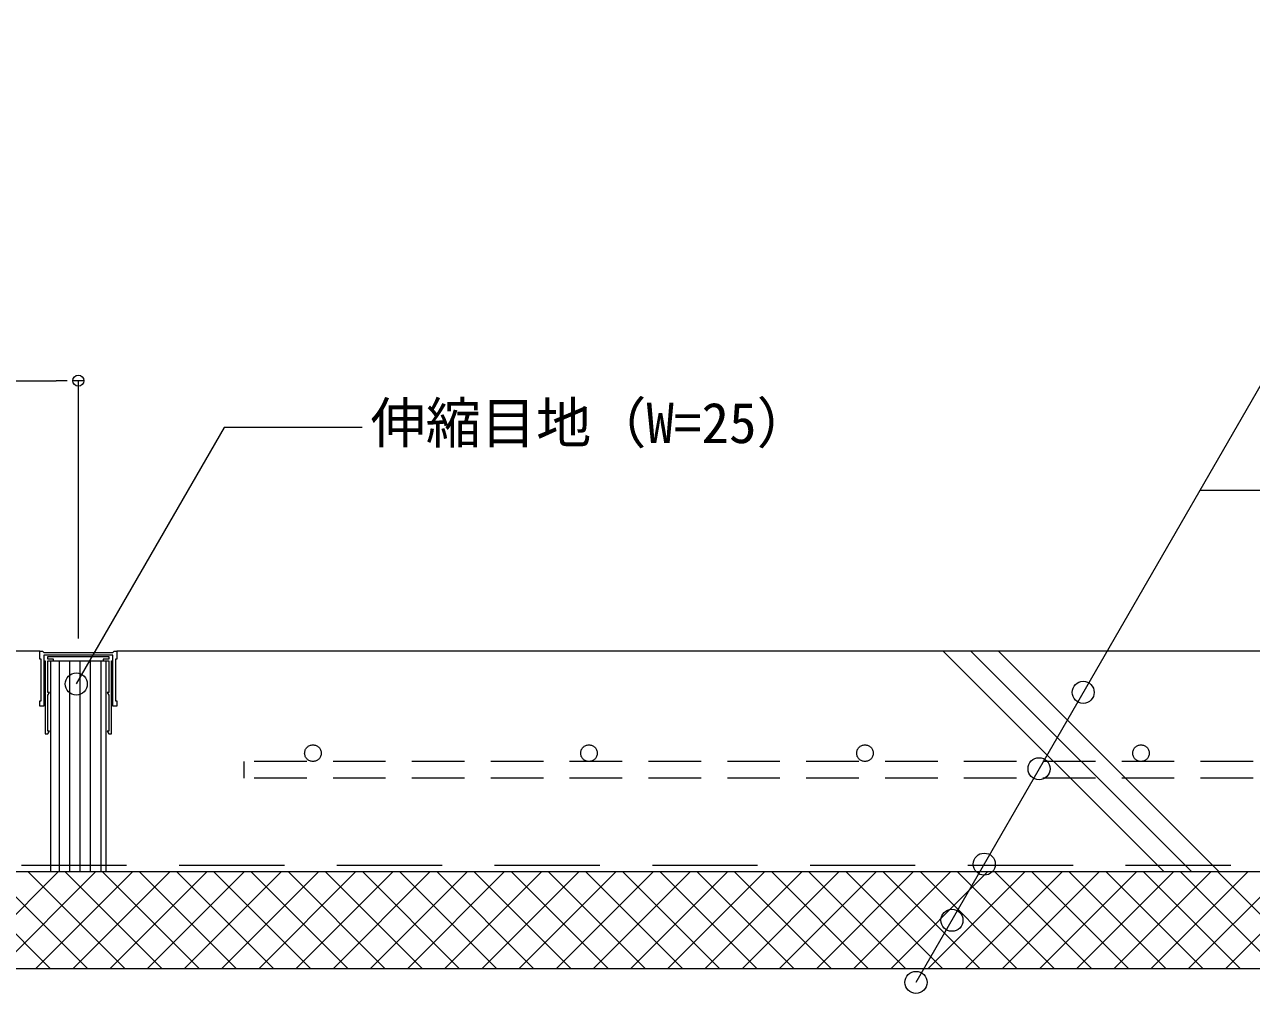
# Model space of a CAD drawing. Units: millimetres, scale not verified. Extents: x -1380 to 1380, y -955 to 955.
# Drawn here: x -59.5 to 385, y -309 to 41.9 of the extents above; entities that cross this region are included whole.
import ezdxf
from ezdxf.enums import TextEntityAlignment as Align

# ---------------------------------------------------------------- set-up
doc = ezdxf.new("R2010")
doc.units = ezdxf.units.MM
doc.header["$LTSCALE"] = 3
doc.linetypes.add('USER1', pattern=[9.525, 6.35, -3.175])
doc.linetypes.add('USER2', pattern=[19.05, 12.7, -6.35])
for name, color, linetype, lineweight in [('0-0_0', 7, 'Continuous', 9), ('0-1_HATCH', 9, 'Continuous', 18), ('0-3_KUTAI', 3, 'Continuous', 18), ('0-4_BOUSUI', 1, 'Continuous', 18), ('0-5_MOJI', 7, 'Continuous', 18), ('0-7_sunpo', 7, 'Continuous', 18), ('0-9_dannnetu', 6, 'Continuous', 18), ('0-C_TENSEN', 4, 'USER1', 18), ('0-E_bousui2', 7, 'USER2', 9)]:
    doc.layers.add(name, color=color, linetype=linetype, lineweight=lineweight)
doc.styles.add('ＭＳ ゴシック', font='')
doc.styles.get('ＭＳ ゴシック').set_extended_font_data('MS Gothic')

# ---------------------------------------------------------------- blocks, each defined once
blk = doc.blocks.new('_DOT')
at = {"layer": '0-0_0'}
for p, q in [((-0.5, 0), (-1, 0)), ((0.25, 0), (-0.25, 0))]:
    blk.add_line(p, q, dxfattribs=at)
blk.add_circle((0, 0), 0.25, dxfattribs=at)

msp = doc.modelspace()

# ---------------------------------------------------------------- linework, layer by layer
at = {"layer": '0-1_HATCH'}
for p, q in [((273.39, -185), (353.39, -265)), ((283.39, -185), (363.39, -265)), ((293.39, -185), (373.39, -265)), ((-50.151, -300), (-85.151, -265)), ((-82.304, -300), (-47.304, -265)), ((-36.681, -300), (-71.681, -265)), ((-68.834, -300), (-33.834, -265)), ((-23.21, -300), (-58.21, -265)), ((-55.364, -300), (-20.364, -265)), ((-9.74, -300), (-44.74, -265)), ((-41.893, -300), (-6.893, -265)), ((3.731, -300), (-31.269, -265)), ((-28.423, -300), (6.577, -265)), ((17.201, -300), (-17.799, -265)), ((-14.952, -300), (20.048, -265)), ((30.671, -300), (-4.329, -265)), ((-1.482, -300), (33.518, -265)), ((44.142, -300), (9.142, -265)), ((11.988, -300), (46.988, -265)), ((57.612, -300), (22.612, -265)), ((25.459, -300), (60.459, -265)), ((71.083, -300), (36.083, -265)), ((38.929, -300), (73.929, -265)), ((84.553, -300), (49.553, -265)), ((52.399, -300), (87.399, -265)), ((98.023, -300), (63.023, -265)), ((65.87, -300), (100.87, -265)), ((111.494, -300), (76.494, -265)), ((79.34, -300), (114.34, -265)), ((124.964, -300), (89.964, -265)), ((92.811, -300), (127.811, -265)), ((138.434, -300), (103.434, -265)), ((106.281, -300), (141.281, -265)), ((151.905, -300), (116.905, -265)), ((119.751, -300), (154.751, -265)), ((165.375, -300), (130.375, -265)), ((133.222, -300), (168.222, -265)), ((178.846, -300), (143.846, -265)), ((146.692, -300), (181.692, -265)), ((192.316, -300), (157.316, -265)), ((160.163, -300), (195.163, -265)), ((205.786, -300), (170.786, -265)), ((173.633, -300), (208.633, -265)), ((219.257, -300), (184.257, -265)), ((187.103, -300), (222.103, -265)), ((232.727, -300), (197.727, -265)), ((200.574, -300), (235.574, -265)), ((246.198, -300), (211.198, -265)), ((214.044, -300), (249.044, -265)), ((259.668, -300), (224.668, -265)), ((227.514, -300), (262.514, -265)), ((273.138, -300), (238.138, -265)), ((240.985, -300), (275.985, -265)), ((286.609, -300), (251.609, -265)), ((254.455, -300), (289.455, -265)), ((300.079, -300), (265.079, -265)), ((267.926, -300), (302.926, -265)), ((313.549, -300), (278.549, -265)), ((281.396, -300), (316.396, -265)), ((327.02, -300), (292.02, -265)), ((294.866, -300), (329.866, -265)), ((340.49, -300), (305.49, -265)), ((308.337, -300), (343.337, -265)), ((353.961, -300), (318.961, -265)), ((321.807, -300), (356.807, -265)), ((367.431, -300), (332.431, -265)), ((335.278, -300), (370.278, -265)), ((380.901, -300), (345.901, -265)), ((348.748, -300), (383.748, -265)), ((394.372, -300), (359.372, -265)), ((362.218, -300), (397.218, -265)), ((407.842, -300), (372.842, -265)), ((375.689, -300), (410.689, -265))]:
    msp.add_line(p, q, dxfattribs=at)
at = {"layer": '0-3_KUTAI'}
for p, q in [((-54.001, -185), (-370.001, -185)), ((899.999, -185), (-26.001, -185)), ((-46.787, -265), (-46.787, -188.5)), ((-43.037, -265), (-43.037, -188.5)), ((-39.287, -265), (-39.287, -188.5)), ((-35.537, -265), (-35.537, -188.5)), ((-31.787, -265), (-31.787, -188.5))]:
    msp.add_line(p, q, dxfattribs=at)
for points in [[(-27.501, -185.5), (-27.001, -185), (-26.001, -185), (-26.001, -188), (-26.501, -188), (-26.501, -203), (-26.001, -203), (-26.001, -205), (-27.501, -205), (-27.501, -186.5), (-52.501, -186.5), (-52.501, -205), (-54.001, -205), (-54.001, -203), (-53.501, -203), (-53.501, -188), (-54.001, -188), (-54.001, -185), (-53.001, -185), (-52.501, -185.5), (-40.001, -185.5)], [(-29.001, -187), (-29.001, -188), (-31.001, -188), (-31.001, -188.5), (-29.001, -188.5), (-29.001, -200), (-29.501, -200), (-29.001, -201), (-29.001, -214), (-29.501, -214), (-29.001, -215), (-28.001, -215), (-28.001, -188.5), (-27.501, -188.5), (-27.501, -186.5), (-52.501, -186.5), (-52.501, -188.5), (-52.001, -188.5), (-52.001, -215), (-51.001, -215), (-50.501, -214), (-51.001, -214), (-51.001, -201), (-50.501, -200), (-51.001, -200), (-51.001, -188.5), (-49.001, -188.5), (-49.001, -188), (-51.001, -188), (-51.001, -187)]]:
    msp.add_lwpolyline(points, close=True, dxfattribs=at)
msp.add_lwpolyline([(-50.001, -265), (-50.001, -188.5), (-30.001, -188.5), (-30.001, -265)], dxfattribs=at)
at = {"layer": '0-4_BOUSUI'}
msp.add_line((-346.362, -300), (899.999, -300), dxfattribs=at)
at = {"layer": '0-5_MOJI'}
msp.add_line((366.382, -126.78), (416.382, -126.78), dxfattribs=at)
for points in [[(513.758, 41.88), (463.758, 41.88), (263.48, -305.012)], [(62.855, -104.1), (12.855, -104.1), (-40.747, -196.941)]]:
    msp.add_lwpolyline(points, dxfattribs=at)
for centre in [(-40.747, -196.941), (324.06, -199.97), (308.079, -227.65), (288.204, -262.188), (276.485, -282.486), (263.48, -305.012)]:
    msp.add_circle(centre, 4, dxfattribs=at)
at = {"layer": '0-7_sunpo'}
for p, q in [((-392.001, -87.102), (-48.001, -87.102)), ((-40.001, -180.5), (-40.001, -87.102))]:
    msp.add_line(p, q, dxfattribs=at)
at = {"layer": '0-9_dannnetu'}
msp.add_line((899.999, -265), (-346.362, -265), dxfattribs=at)
at = {"layer": '0-C_TENSEN'}
msp.add_line((899.999, -231), (19.999, -231), dxfattribs=at)
msp.add_lwpolyline([(899.999, -225), (19.999, -225), (19.999, -231)], dxfattribs=at)
for centre in [(44.999, -222), (144.999, -222), (244.999, -222), (344.999, -222)]:
    msp.add_circle(centre, 3, dxfattribs=at)
at = {"layer": '0-E_bousui2'}
msp.add_line((-346.362, -262.5), (899.999, -262.5), dxfattribs=at)

# ---------------------------------------------------------------- block references
at = {"layer": '0-7_sunpo', "xscale": 8, "yscale": 8}
msp.add_blockref('_DOT', (-40.001, -87.102), dxfattribs=at)

# ---------------------------------------------------------------- texts
at = {"layer": '0-5_MOJI', "style": 'ＭＳ ゴシック'}
msp.add_text('伸縮目地（W=25）', height=14.66, dxfattribs=at).set_placement((65.855, -114.1), align=Align.BOTTOM_LEFT)

doc.saveas('drawing.dxf')
